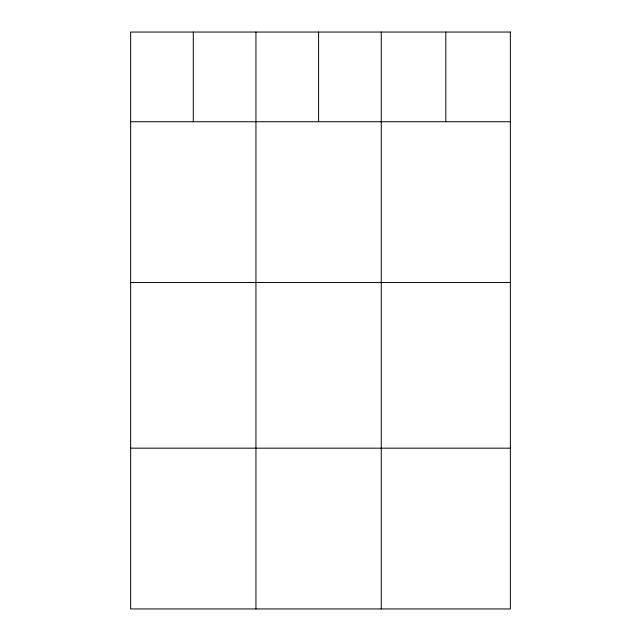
<?xml version="1.0" encoding="UTF-8"?>
<svg xmlns="http://www.w3.org/2000/svg" width="641" height="641" viewBox="0 0 641 641"><rect width="100%" height="100%" fill="white"/><g stroke="black" fill="none" stroke-linecap="round" stroke-linejoin="round"><path stroke-width="0.96" d="M130.636 121.734L510.364 121.734M130.636 282.513L510.364 282.513M130.636 448.171L510.364 448.171M445.815 32.05L445.815 121.734M381.259 32.05L381.259 608.95M318.601 32.05L318.601 121.734M255.943 32.05L255.943 608.95M193.286 32.05L193.286 121.734M510.364 32.05L130.636 32.05L130.636 608.95L510.364 608.95L510.364 32.05"/></g></svg>
